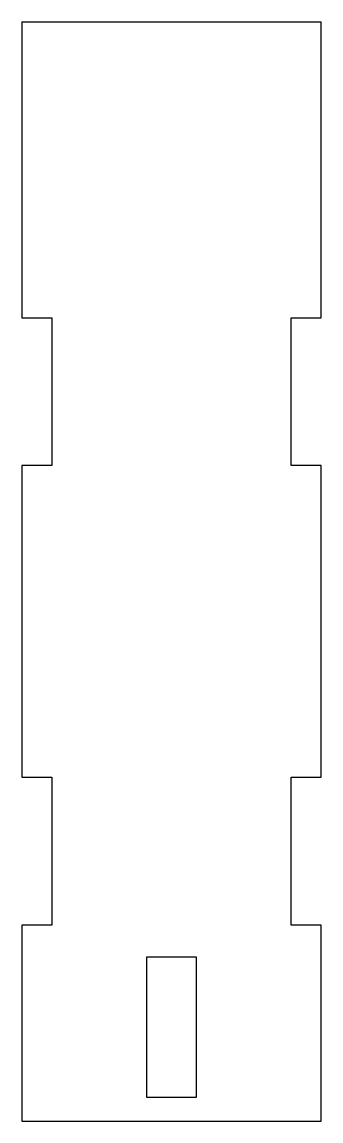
# Model space of a CAD drawing. Header units: millimetres. Extents: x -15 to 15, y -50 to 60.
import ezdxf

# ---------------------------------------------------------------- set-up
doc = ezdxf.new("R2010")
doc.units = ezdxf.units.MM

msp = doc.modelspace()

# ---------------------------------------------------------------- linework, layer by layer
at = {"color": 7, "linetype": 'Continuous', "lineweight": 25}
for p, q in [((-15, 60), (15, 60)), ((-15, 60), (-15, 30.4)), ((15, 30.4), (15, 60)), ((-15, 30.4), (-12, 30.4)), ((-12, 30.4), (-12, 15.6)), ((12, 30.4), (15, 30.4)), ((12, 15.6), (12, 30.4)), ((-15, 15.6), (-15, -15.6)), ((-12, 15.6), (-15, 15.6)), ((15, 15.6), (12, 15.6)), ((15, -15.6), (15, 15.6)), ((-15, -15.6), (-12, -15.6)), ((-12, -15.6), (-12, -30.4)), ((12, -15.6), (15, -15.6)), ((12, -30.4), (12, -15.6)), ((-15, -30.4), (-15, -50)), ((-12, -30.4), (-15, -30.4)), ((15, -30.4), (12, -30.4)), ((15, -50), (15, -30.4)), ((2.5, -33.6), (-2.5, -33.6)), ((-2.5, -33.6), (-2.5, -47.6)), ((2.5, -47.6), (2.5, -33.6)), ((-2.5, -47.6), (2.5, -47.6)), ((-15, -50), (15, -50))]:
    msp.add_line(p, q, dxfattribs=at)

doc.saveas('drawing.dxf')
